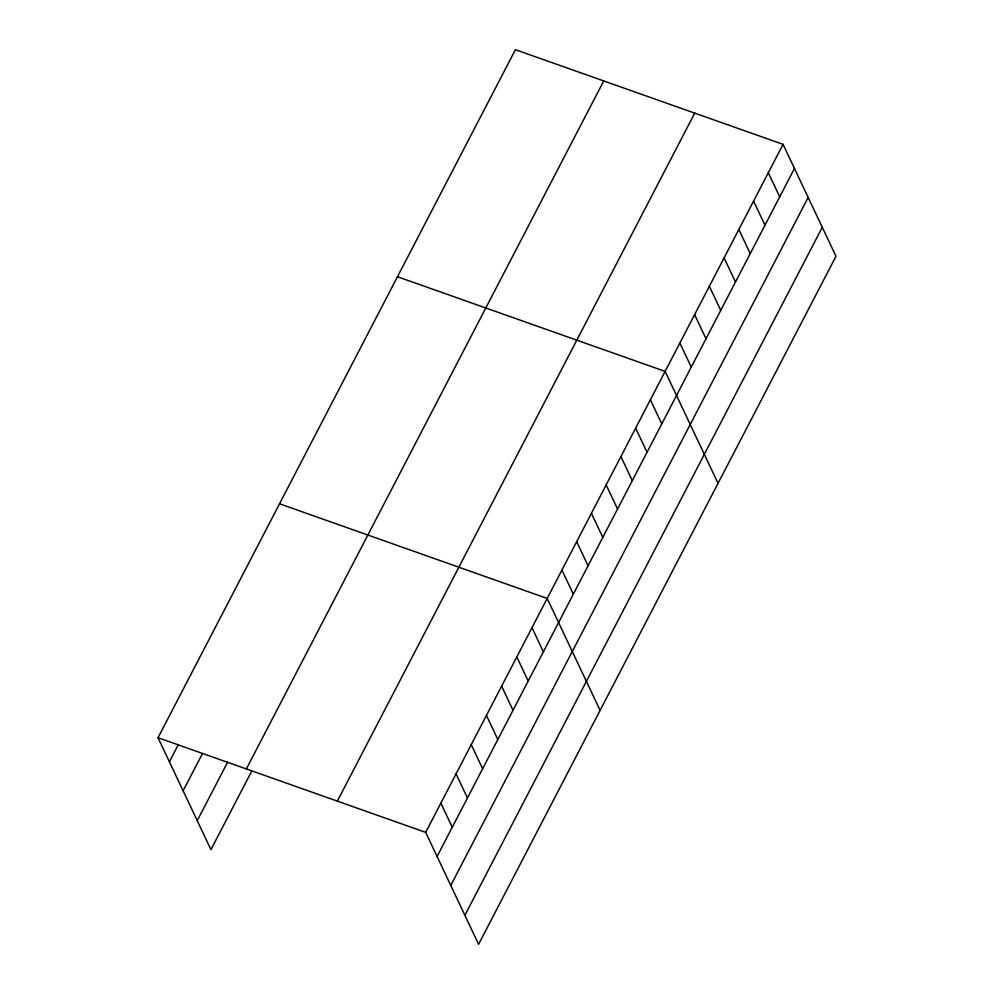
<?xml version="1.0" encoding="UTF-8"?>
<svg xmlns="http://www.w3.org/2000/svg" width="994" height="994" viewBox="0 0 994 994"><rect width="100%" height="100%" fill="white"/><g stroke="black" fill="none" stroke-linecap="round" stroke-linejoin="round"><path stroke-width="1.49" d="M158.021 737.71L515.414 49.7L783.061 144.354L835.979 256.29L478.586 944.3L425.68 832.376L158.021 737.71L210.939 849.646L251.668 771.22M169.415 761.814L178.398 744.531M183.12 790.802L202.453 753.589M197.234 820.659L227.614 762.174M246.35 768.946L603.743 80.936M337.351 801.127L694.744 113.117M425.68 832.376L783.061 144.354M437.074 856.468L794.454 168.458M450.767 885.455L808.159 197.446M464.881 915.312L822.274 227.303M397.476 276.742L665.123 371.396L718.041 483.332M279.538 503.784L547.185 598.45L600.103 710.375M768.325 172.732L779.718 196.837M753.576 201.123L764.97 225.216M738.84 229.502L750.234 253.594M724.092 257.881L735.485 281.985M709.356 286.26L720.749 310.364M694.607 314.638L706.001 338.743M679.871 343.017L691.265 367.121M650.387 399.787L661.78 423.879M635.638 428.166L647.032 452.258M620.902 456.544L632.296 480.649M606.154 484.923L617.547 509.027M591.418 513.302L602.811 537.406M576.669 541.68L588.063 565.785M561.933 570.059L573.327 594.163M532.001 627.686L543.395 651.791M516.805 656.922L528.199 681.027M501.622 686.171L513.016 710.263M486.439 715.407L497.82 739.511M471.243 744.643L482.637 768.747M456.06 773.891L467.453 797.996M440.864 803.127L452.258 827.232"/></g></svg>
